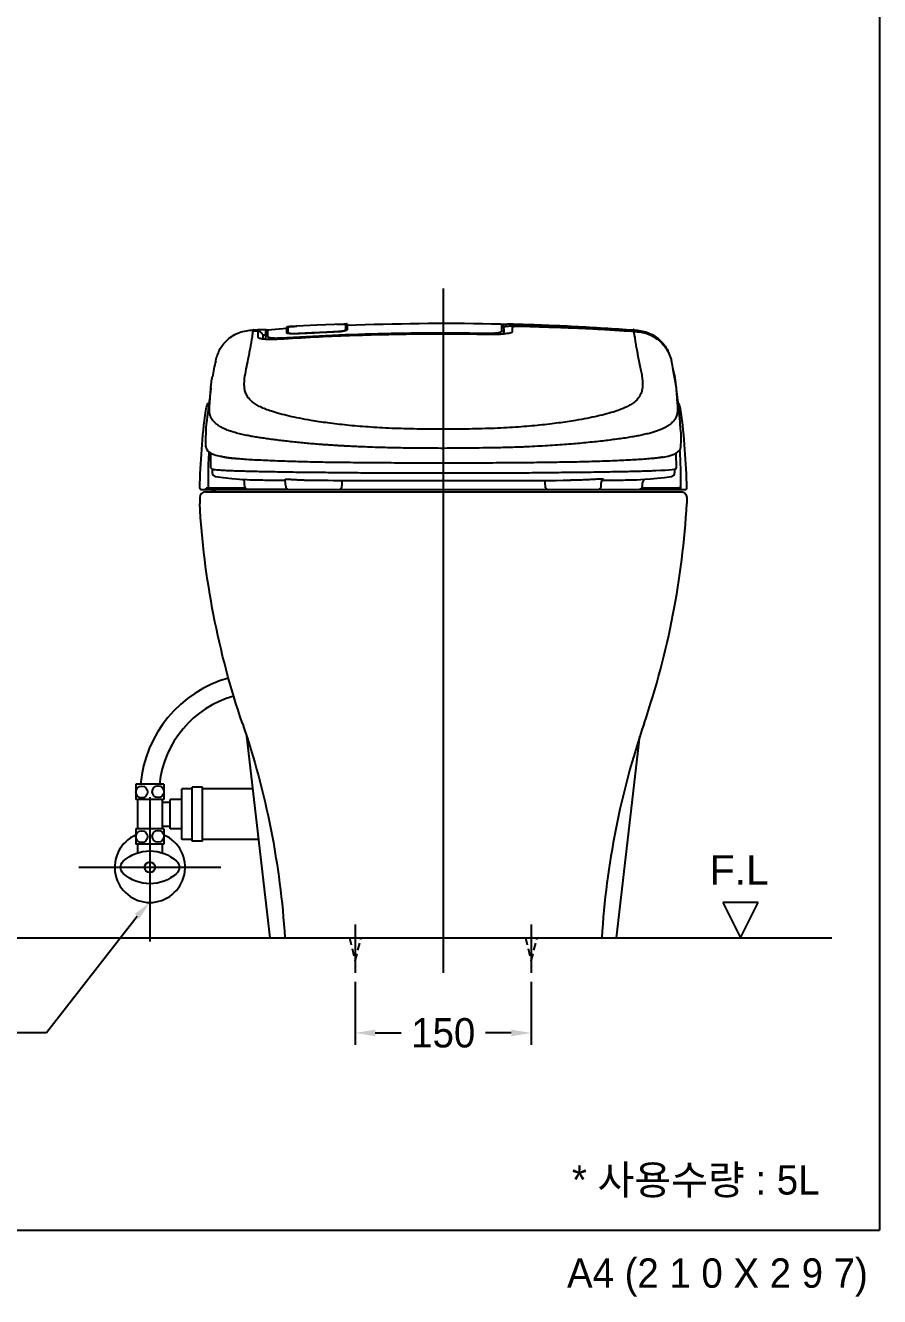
# Model space of a CAD drawing. Header units: millimetres. Extents: x 0 to 1800, y -67 to 2530.
# Drawn here: x 1073 to 1800, y -57 to 1027 of the extents above; entities that cross this region are included whole.
import ezdxf
from ezdxf.enums import TextEntityAlignment as Align
from ezdxf.lldxf.tags import DXFTag

# ---------------------------------------------------------------- set-up
doc = ezdxf.new("R2010")
doc.units = ezdxf.units.MM
doc.linetypes.add('DASHED2', pattern=[9.525, 6.35, -3.175])
for name, color, linetype in [('TEXT', 7, 'Continuous'), ('내부선 및 부속', 4, 'Continuous'), ('도각라인', 255, 'Continuous'), ('외형선', 3, 'Continuous'), ('점선', 6, 'DASHED2'), ('중심선', 1, 'DASHED'), ('치수선', 7, 'Continuous')]:
    doc.layers.add(name, color=color, linetype=linetype)
doc.styles.add('____', font='')
doc.styles.add('타이틀', font='H2GTRM.TTF', dxfattribs={"height": 25})
doc.styles.get('____').set_extended_font_data('굴림')
tags = doc.linetypes.add('DASHDOT', pattern=[70, 31, -13, 13, -13]).pattern_tags.tags
tags[10:11] = [DXFTag(74, 4), DXFTag(75, 0), DXFTag(340, '0'), DXFTag(46, 0.0), DXFTag(50, 0.0), DXFTag(44, 0.0), DXFTag(45, 0.0)]
tags[8:9] = [DXFTag(74, 4), DXFTag(75, 0), DXFTag(340, '0'), DXFTag(46, 0.0), DXFTag(50, 0.0), DXFTag(44, 0.0), DXFTag(45, 0.0)]
tags[6:7] = [DXFTag(74, 4), DXFTag(75, 0), DXFTag(340, '0'), DXFTag(46, 0.0), DXFTag(50, 0.0), DXFTag(44, 0.0), DXFTag(45, 0.0)]
tags[4:5] = [DXFTag(74, 4), DXFTag(75, 0), DXFTag(340, '0'), DXFTag(46, 0.0), DXFTag(50, 0.0), DXFTag(44, 0.0), DXFTag(45, 0.0)]
tags = doc.linetypes.add('DASHED', pattern=[25.72, 12.86, -12.86]).pattern_tags.tags
tags[6:7] = [DXFTag(74, 4), DXFTag(75, 0), DXFTag(340, '0'), DXFTag(46, 0.0), DXFTag(50, 0.0), DXFTag(44, 0.0), DXFTag(45, 0.0)]
tags[4:5] = [DXFTag(74, 4), DXFTag(75, 0), DXFTag(340, '0'), DXFTag(46, 0.0), DXFTag(50, 0.0), DXFTag(44, 0.0), DXFTag(45, 0.0)]
doc.dimstyles.new('MSADIM', dxfattribs={"dimtxt": 33, "dimasz": 17, "dimexe": 10, "dimexo": 7.5, "dimgap": 10, "dimtad": 0, "dimtih": 1, "dimtoh": 1, "dimdec": 0, "dimzin": 1, "dimdsep": 46, "dimtxsty": '____', "dimcen": 11.25, "dimadec": 0, "dimazin": 0, "dimtfac": 1, "dimtdec": 0, "dimtix": 1, "dimtmove": 0, "dimatfit": 3, "dimfxl": 0, "dimtolj": 1, "dimtzin": 1, "dimarcsym": 0})

# ---------------------------------------------------------------- blocks, each defined once
blk = doc.blocks.new('*D10')
at = {"layer": '치수선', "color": 0, "linetype": 'Continuous', "lineweight": -2}
for p, q in [((1353.7, 211.8), (1353.7, 158.1)), ((1503.7, 211.8), (1503.7, 158.1)), ((1370.7, 168.1), (1392.8, 168.1)), ((1486.7, 168.1), (1464.7, 168.1))]:
    blk.add_line(p, q, dxfattribs=at)
at = {"layer": '치수선', "color": 0, "linetype": 'Continuous'}
for points in [[(1370.7, 170.9), (1370.7, 165.3), (1353.7, 168.1)], [(1486.7, 170.9), (1486.7, 165.3), (1503.7, 168.1)]]:
    blk.add_solid(points, dxfattribs=at)
at = {"layer": '치수선', "color": 0, "linetype": 'Continuous', "insert": (1428.7, 168.1), "char_height": 25, "attachment_point": 5, "style": '____'}
blk.add_mtext('\\A1;150', dxfattribs=at)

msp = doc.modelspace()

# ---------------------------------------------------------------- linework, layer by layer
at = {"layer": '내부선 및 부속', "linetype": 'Continuous'}
for p, q in [((1298, 770), (1296.7, 769.8)), ((1345.5, 772.1), (1344.2, 772.2)), ((1277.1, 762.6), (1275.1, 762.7)), ((1480.6, 764.4), (1480.6, 764)), ((1629.6, 703.7), (1629.6, 703.7)), ((1629.6, 703.7), (1629.6, 703.7)), ((1629.6, 703.7), (1629.6, 703.7)), ((1226.5, 667.7), (1226.3, 677.4)), ((1231.9, 648.6), (1231.9, 645.5)), ((1268.6, 639.5), (1268.6, 639.4)), ((1269.5, 639.4), (1269.6, 639.5)), ((1294.1, 639.2), (1294.1, 640.1)), ((1294.5, 634), (1294.1, 639.2)), ((1625.9, 645.5), (1625.9, 648.6)), ((1222.2, 631.3), (1635.2, 631.3)), ((1226.6, 632.3), (1226.6, 632.3)), ((1228.6, 632.5), (1260.1, 632.5)), ((1259.1, 638), (1259.1, 637.2)), ((1259.1, 637.2), (1259.1, 635.5)), ((1259.1, 635.5), (1259.2, 634.5)), ((1342.4, 634.1), (1342.5, 635)), ((1342.5, 635.9), (1342.5, 639)), ((1342.5, 635), (1342.5, 636.1)), ((1515.2, 639), (1515.2, 635.9)), ((1515.2, 636.1), (1515.4, 634.7)), ((1515.4, 634.7), (1515.4, 634.1)), ((1563.2, 635.9), (1563.2, 637)), ((1563.2, 634.9), (1563.2, 636.1)), ((1597.7, 632.5), (1629.1, 632.5)), ((1598.5, 634.5), (1598.6, 635.5)), ((1598.6, 635.5), (1598.6, 637.2)), ((1631.1, 632.3), (1631.2, 632.3)), ((1166.7, 380), (1166.7, 367)), ((1190.7, 380), (1166.7, 380)), ((1190.7, 380), (1190.7, 367)), ((1206, 333), (1206, 376)), ((1214.7, 376), (1206, 376)), ((1214.7, 331.5), (1214.7, 377.5)), ((1223.5, 377.5), (1214.7, 377.5)), ((1223.5, 331.5), (1223.5, 377.5)), ((1266.5, 376), (1223.5, 376)), ((1190.7, 367), (1166.7, 367)), ((1189.2, 367), (1168.2, 367)), ((1168.2, 367), (1168.2, 342)), ((1189.2, 367), (1189.2, 342)), ((1189.2, 364.8), (1196, 364.8)), ((1196, 342), (1196, 367)), ((1206, 367), (1196, 367)), ((1196, 344.3), (1196, 364.8)), ((1196, 344.3), (1196, 364.8)), ((1166.7, 342), (1166.7, 329)), ((1190.7, 342), (1166.7, 342)), ((1189.2, 344.3), (1196, 344.3)), ((1190.7, 342), (1190.7, 329)), ((1206, 342), (1196, 342)), ((1190.7, 329), (1166.7, 329)), ((1168.2, 329), (1168.2, 321.6)), ((1189.2, 329), (1189.2, 321.6)), ((1214.7, 333), (1206, 333)), ((1223.5, 331.5), (1214.7, 331.5)), ((1271.5, 333), (1223.5, 333))]:
    msp.add_line(p, q, dxfattribs=at)
at = {"layer": '내부선 및 부속', "linetype": 'Continuous', "flags": 128}
for points in [[(1344.1, 772.2), (1321, 771.2), (1298.1, 770)], [(1275.1, 759.7), (1275.1, 762.6), (1275, 763), (1274.9, 763.3), (1274.8, 763.6), (1274.6, 763.9), (1274.3, 764.2), (1274, 764.4), (1273.8, 764.5), (1273.8, 764.5), (1273.7, 764.5), (1273.7, 764.5), (1273.7, 764.6), (1273.6, 764.6), (1273.6, 764.6), (1273.6, 764.7), (1273.5, 764.7), (1273, 765.2), (1272.5, 765.7), (1272.1, 766), (1271.5, 766.1), (1270.4, 766.1)], [(1275.1, 762.7), (1275.1, 762.7), (1275.1, 762.7), (1275.1, 762.7), (1275.1, 762.7)], [(1295.3, 768.3), (1279.1, 767.1), (1279.1, 767.1)], [(1631.4, 678.9), (1631.2, 680.8), (1631, 683.3), (1630.8, 684.6), (1630.7, 686), (1630.6, 687.4), (1630.5, 688.8), (1630.2, 691.6), (1629.9, 694.6), (1629.7, 697.6), (1629.4, 700.7), (1629.1, 703.8), (1628.7, 707), (1628.4, 710.3), (1627.8, 714.8), (1627.1, 719.3), (1626.4, 723.8), (1625.6, 728.4), (1624.7, 733), (1624.2, 735.2)], [(1230.7, 717.9), (1230.6, 717.1), (1230.4, 714.8), (1230.1, 712.5), (1229.8, 710.1), (1229.5, 707.6), (1229.3, 706.3), (1229.2, 704.9), (1229, 703.6), (1228.8, 702.2), (1228.4, 699.3), (1228, 696.3), (1227.6, 693.3), (1227.2, 690.1), (1226.8, 686.9), (1226.4, 683.9)], [(1606.8, 657.7), (1610.9, 658.1), (1616, 658.9), (1620.3, 659.7), (1623, 660.5), (1625.4, 661.3), (1627.3, 662.2), (1628.7, 663.2), (1629.7, 664.1), (1630.3, 665), (1630.8, 665.9), (1630.9, 666.4), (1631.1, 667), (1631.2, 667.7), (1631.4, 673.3)], [(1226.5, 668), (1226.5, 667.7), (1226.8, 666.5), (1227.1, 665.4), (1228.1, 664), (1229.7, 662.7), (1231.9, 661.5), (1234.9, 660.4), (1238.6, 659.5), (1243.3, 658.6), (1248.1, 657.9), (1251.4, 657.6)], [(1230.4, 662.3), (1230.4, 661.5), (1230.4, 650)], [(1627.4, 650), (1627.3, 661.5), (1627.3, 662.2)], [(1609.9, 647.4), (1614.1, 647.6), (1617.9, 647.8), (1621, 648.1), (1623.7, 648.3), (1625.6, 648.6), (1626.7, 648.9), (1627.1, 649.2), (1627.2, 649.5), (1627.3, 649.6), (1627.3, 649.7), (1627.3, 649.8), (1627.4, 650), (1627.4, 650.3)], [(1234.6, 642.3), (1241.2, 641.5), (1248.5, 640.7), (1255.2, 640.1), (1261.3, 639.7), (1263.9, 639.6), (1266, 639.5), (1268.3, 639.5), (1269.7, 639.4), (1270.8, 639.4), (1272.1, 639.4), (1273.5, 639.4), (1275, 639.4), (1276.7, 639.3), (1278.4, 639.3), (1280.1, 639.3), (1282, 639.3), (1283.7, 639.3), (1285.3, 639.3), (1286.9, 639.2), (1288.9, 639.2), (1291.2, 639.2), (1293.8, 639.2), (1294.1, 639.2)], [(1563.7, 639.2), (1564.2, 639.2), (1567, 639.2), (1569.7, 639.2), (1572.6, 639.3), (1575.3, 639.3), (1577.8, 639.3), (1580.1, 639.3), (1582.1, 639.3), (1584.1, 639.4), (1585.8, 639.4), (1588.1, 639.4), (1591.1, 639.5), (1593.5, 639.6), (1596.7, 639.7), (1600.6, 640), (1605.4, 640.3), (1610.9, 640.8), (1617.2, 641.5), (1623.2, 642.4)], [(1320.3, 639.1), (1325.4, 639.1), (1330.5, 639.1), (1335.2, 639), (1338.1, 639), (1340.6, 639), (1343, 639), (1345.6, 639), (1349.1, 639), (1353.3, 639), (1358.4, 639), (1363.7, 639), (1369.9, 639), (1377, 639), (1385.3, 638.9), (1391.3, 638.9), (1397.9, 638.9), (1405, 638.9), (1412.5, 638.9), (1420.5, 638.9), (1428.9, 638.9)], [(1428.9, 638.9), (1437.7, 638.9), (1445.9, 638.9), (1453.5, 638.9), (1460.3, 638.9), (1466.5, 638.9), (1473.3, 638.9), (1479.1, 638.9), (1483.9, 639), (1487.8, 639), (1490.9, 639), (1493.3, 639), (1495.3, 639), (1497.5, 639), (1500, 639), (1502.7, 639), (1505.6, 639), (1508.7, 639), (1513.7, 639), (1519.2, 639), (1524.9, 639), (1531, 639.1), (1536.7, 639.1), (1537.7, 639.1)], [(1515.4, 634.1), (1515.4, 633.6), (1515.5, 633.4), (1515.5, 633.2), (1515.6, 633.1), (1515.6, 633), (1515.7, 632.8), (1515.8, 632.5), (1516.3, 632), (1517.1, 631.5), (1517.3, 631.5), (1517.5, 631.4), (1517.7, 631.3), (1517.8, 631.3), (1517.8, 631.3), (1517.9, 631.3), (1517.9, 631.2), (1518, 631.2), (1518.1, 631.2), (1518.1, 631.2)], [(1630.2, 631.3), (1629.9, 631.3), (1629.6, 631.3), (1629.3, 631.3), (1629.1, 631.3)]]:
    msp.add_lwpolyline(points, dxfattribs=at)
for points in [[(1226.3, 698.3, -0.074536), (1228, 704.4)], [(1221.2, 632.3, -0.026862), (1226.3, 698.3)], [(1235.2, 631.3, -0.236068), (1231.2, 629.3)], [(1156, 304.1, -0.44), (1156, 314.4)], [(1156, 314.4, -0.388889), (1201.5, 314.4)], [(1201.5, 314.4, -0.44), (1201.5, 304.1)], [(1201.5, 304.1, -0.388889), (1156, 304.1)]]:
    msp.add_lwpolyline(points, format="xyb", dxfattribs=at)
at = {"layer": '내부선 및 부속', "linetype": 'Continuous'}
for centre, radius in [((1171.8, 373.4), 5), ((1185.7, 373.7), 5), ((1171.8, 335.4), 5), ((1185.7, 335.7), 5), ((1178.7, 309.3), 4.5)]:
    msp.add_circle(centre, radius, dxfattribs=at)
for centre, radius, start, end in [((1295.3, 769.4), 0.5, 0.0019, 93.3766), ((1296.5, 769.4), 0.5, 93.343, 179.9984), ((1431.1, -1321.5), 2094.1, 85.5697, 92.3103), ((1270.2, 723.4), 42.7, 89.831, 94.7623), ((1279.1, 730), 45.8, 153.4823, 166.1448), ((1413.8, 696.8), 184.4, 166.1448, 170.4665), ((1360.3, 678.9), 270, 10.9482, 12.9646), ((1609.9, 695.5), 21.5, 7.4228, 24.4737), ((1656.4, 700.9), 26.9, 174.0355, 183.5632), ((1629.6, 703.5), 0.203, 5.1069, 93.3682), ((1680.8, 699.8), 51.1, 175.8352, 183.8468), ((1019.6, 618.6), 616.8, 1.2678, 7.4228), ((1235, 645.5), 3.14, 179.7126, 262.5597), ((1568.2, 636.9), 4.98, 148.0989, 179.7031), ((1602.3, 636.9), 3.67, 127.9813, 176.2269), ((1622.7, 645.5), 3.14, 277.4403, 0.2874), ((1222.2, 632.3), 1, 178.7322, 270), ((1228.2, 625.8), 6.64, 87.0263, 104.4673), ((1262, 634.5), 2.77, 180.3869, 239.7401), ((1262.3, 634.5), 2.94, 234.0948, 258.2174), ((1262.1, 632.8), 1.3, 250.4689, 275.7995), ((1297.2, 634), 2.74, 178.4963, 261.5091), ((1339.5, 634.1), 2.85, 277.5442, 0.7726), ((1560.3, 634.2), 3.01, 286.1951, 14.6579), ((1594.9, 634.9), 3.65, 265.243, 353.9406), ((1629.8, 628.8), 3.76, 68.7245, 99.7836), ((1630.2, 632.3), 1, 270.8616, 307.706), ((1630.2, 632.3), 0.994, 307.7489, 359.6721), ((1635.2, 632.3), 1, 270, 1.2678), ((1273.7, 371.1), 103.3, 105.7157, 175.0606), ((1273.7, 371.1), 87.3, 105.6326, 174.1526), ((1178.7, 309.3), 30, 113.5781, 66.4217)]:
    msp.add_arc(centre, radius, start, end, dxfattribs=at)
for points, knots in [([(1295.3, 769.9), (1295.3, 769.9), (1295.4, 769.9), (1296.8, 770), (1297.9, 770), (1300.6, 770.2), (1302.9, 770.3), (1304, 770.4)], [0, 0, 0, 0, 0.250117, 0.330849, 0.50016, 0.750114, 1, 1, 1, 1]), ([(1295.3, 764.7), (1295.3, 765.5), (1295.3, 766.9), (1295.3, 768.5), (1295.3, 769.5), (1295.3, 769.7), (1295.3, 769.9)], [0, 0, 0, 0, 0.250308, 0.500601, 0.750763, 1, 1, 1, 1]), ([(1295.8, 765.1), (1295.8, 765.3), (1295.8, 765.8), (1295.8, 766.8), (1295.8, 768), (1295.8, 769), (1295.8, 769.2), (1295.8, 769.4)], [0, 0, 0, 0, 0.064197, 0.200933, 0.445095, 0.722549, 1, 1, 1, 1]), ([(1296, 764.8), (1296, 765.5), (1296, 767.2), (1296, 768.9), (1296, 769.2), (1296, 769.4)], [0, 0, 0, 0, 0.29112, 0.645562, 1, 1, 1, 1]), ([(1296.5, 769.9), (1296.5, 769.9), (1296.6, 769.9), (1297.6, 770), (1297.9, 770), (1298.1, 770)], [0, 0, 0, 0, 0.604424, 0.796154, 1, 1, 1, 1]), ([(1296.5, 764.8), (1296.5, 765.7), (1296.5, 767.6), (1296.5, 769.4), (1296.5, 769.7), (1296.5, 769.9)], [0, 0, 0, 0, 0.333725, 0.667471, 1, 1, 1, 1]), ([(1338, 772), (1339.1, 772), (1341.4, 772.1), (1344.2, 772.2), (1345.2, 772.3), (1346.6, 772.3), (1346.6, 772.3), (1346.7, 772.3)], [0, 0, 0, 0, 0.249889, 0.499837, 0.699132, 0.749885, 1, 1, 1, 1]), ([(1344.1, 772.2), (1344.4, 772.2), (1345.3, 772.2), (1345.4, 772.2), (1345.5, 772.2)], [0, 0, 0, 0, 0.34566, 1, 1, 1, 1]), ([(1345.5, 772.2), (1345.5, 772.1), (1345.5, 771.7), (1345.5, 769.9), (1345.5, 768.1), (1345.5, 767.1)], [0, 0, 0, 0, 0.333357, 0.666691, 1, 1, 1, 1]), ([(1345.5, 772.2), (1345.6, 772.2), (1345.7, 772.2), (1345.9, 772.1), (1346, 771.9), (1346, 771.8), (1346, 771.7)], [0, 0, 0, 0, 0.27999, 0.558135, 0.780009, 1, 1, 1, 1]), ([(1346, 771.7), (1346, 771.6), (1346, 771.2), (1346, 769.4), (1346, 767.6), (1346, 766.6)], [0, 0, 0, 0, 0.333329, 0.666661, 1, 1, 1, 1]), ([(1346.7, 772.3), (1346.6, 772.3), (1346.5, 772.3), (1346.3, 772.1), (1346.2, 772), (1346.2, 771.9), (1346.2, 771.8)], [0, 0, 0, 0, 0.28, 0.558296, 0.779999, 1, 1, 1, 1]), ([(1346.2, 771.8), (1346.2, 771.6), (1346.2, 771.3), (1346.2, 769.5), (1346.2, 767.6), (1346.2, 766.7)], [0, 0, 0, 0, 0.327028, 0.66351, 1, 1, 1, 1]), ([(1346.7, 772.3), (1346.7, 772.2), (1346.7, 772), (1346.7, 770.9), (1346.7, 769.4), (1346.7, 767.9), (1346.7, 767.2)], [0, 0, 0, 0, 0.249428, 0.499591, 0.749787, 1, 1, 1, 1]), ([(1478.5, 771.6), (1478.5, 771.6), (1478.6, 771.8), (1479.3, 771.9), (1480.3, 772.1), (1481.8, 772.2), (1483.6, 772.3), (1485.7, 772.3), (1488, 772.3), (1489.6, 772.2), (1490.4, 772.2)], [0, 0, 0, 0, 0.12524, 0.250439, 0.375586, 0.500642, 0.625602, 0.750462, 0.875248, 1, 1, 1, 1]), ([(1478.6, 766.3), (1478.6, 767.4), (1478.5, 769.5), (1478.5, 770.9), (1478.5, 771.6)], [0, 0, 0, 0, 0.499878, 1, 1, 1, 1]), ([(1478.5, 771.6), (1478.7, 771.5), (1479.2, 771.5), (1479.9, 771), (1480.3, 770.5), (1480.3, 770.1), (1480.3, 770)], [0, 0, 0, 0, 0.285942, 0.568332, 0.85072, 1, 1, 1, 1]), ([(1480.6, 764.4), (1480.5, 764.6), (1480.5, 765.2), (1480.5, 765.9), (1480.5, 766.5), (1480.5, 767.1), (1480.5, 767.6), (1480.5, 768), (1480.4, 768.7), (1480.4, 769.2), (1480.4, 769.6)], [0, 0, 0, 0, 0.116248, 0.23082, 0.343726, 0.438592, 0.530234, 0.62105, 0.686542, 1, 1, 1, 1]), ([(1480.6, 769.9), (1480.7, 770), (1481.1, 770.1), (1482, 770.3), (1483.2, 770.5), (1484.7, 770.6), (1486.5, 770.6), (1488.4, 770.6), (1489.7, 770.6), (1490.3, 770.6)], [0, 0, 0, 0, 0.143984, 0.287533, 0.430608, 0.573272, 0.715618, 0.857803, 1, 1, 1, 1]), ([(1487.7, 769.8), (1487.7, 769.8), (1487.7, 769.8), (1487.7, 769.8), (1487.7, 769.8), (1487.7, 769.8), (1487.7, 769.8), (1487.8, 769.9), (1487.9, 770), (1488, 770), (1488, 770), (1488, 770), (1488, 770), (1488, 770), (1488, 770), (1488, 770), (1488, 770), (1488, 770), (1488, 770), (1488, 770), (1488, 770), (1488, 770), (1488, 770), (1488.1, 770.1), (1488.5, 770.2), (1489.1, 770.2), (1489.7, 770.3), (1489.8, 770.3), (1490, 770.3), (1490.3, 770.3), (1490.6, 770.4), (1491.1, 770.4), (1491.6, 770.4), (1492, 770.4), (1492.1, 770.4), (1492.1, 770.4), (1492.1, 770.4), (1492.1, 770.4), (1492.1, 770.4), (1492.1, 770.4), (1492.1, 770.4), (1492.1, 770.4), (1492.1, 770.4), (1492.1, 770.4), (1492.1, 770.4), (1492.1, 770.4), (1492.1, 770.4), (1492.1, 770.4), (1492.2, 770.4), (1492.3, 770.4), (1492.5, 770.4), (1492.9, 770.4), (1493.5, 770.4), (1494.1, 770.4), (1494.5, 770.4), (1494.7, 770.4), (1494.9, 770.4)], [0, 0, 0, 0, 0.000346, 0.000922, 0.002768, 0.009234, 0.033292, 0.125651, 0.188025, 0.188026, 0.188028, 0.188032, 0.188039, 0.188055, 0.188085, 0.188146, 0.188267, 0.18851, 0.188996, 0.189969, 0.191913, 0.195804, 0.203587, 0.219171, 0.250287, 0.491313, 0.499351, 0.505167, 0.5192, 0.569262, 0.60306, 0.625134, 0.741883, 0.748841, 0.749678, 0.749679, 0.74968, 0.749682, 0.749686, 0.749694, 0.74971, 0.749742, 0.749805, 0.749932, 0.750185, 0.750692, 0.751704, 0.75372, 0.75772, 0.765564, 0.780795, 0.811926, 0.874287, 0.947752, 0.968391, 1, 1, 1, 1]), ([(1487.7, 768.7), (1487.7, 768.9), (1487.7, 769.3), (1487.7, 769.6), (1487.7, 769.8)], [0, 0, 0, 0, 0.507762, 1, 1, 1, 1]), ([(1490.4, 772.2), (1490.4, 772.2), (1490.4, 772.1), (1490.4, 771.7), (1490.4, 771.2), (1490.4, 770.8), (1490.3, 770.6)], [0, 0, 0, 0, 0.242989, 0.499992, 0.757, 1, 1, 1, 1]), ([(1490.4, 772.2), (1507.2, 771.7), (1540.7, 770.5), (1574.2, 768.3), (1591, 767.2)], [0, 0, 0, 0, 0.500001, 1, 1, 1, 1]), ([(1494.9, 770.4), (1494.9, 770.4), (1495.1, 770.4), (1495.6, 770.4), (1497.3, 770.4), (1500.7, 770.3), (1507.2, 770.1), (1512.4, 769.9), (1516, 769.8), (1516, 769.8), (1516, 769.8), (1516, 769.8)], [0, 0, 0, 0, 0.007173, 0.021182, 0.069918, 0.249974, 0.499986, 0.991067, 0.997392, 0.999697, 1, 1, 1, 1]), ([(1516, 769.8), (1516.1, 769.8), (1516.2, 769.8), (1516.3, 769.8), (1516.3, 769.8)], [0, 0, 0, 0, 0.415351, 1, 1, 1, 1]), ([(1516.3, 769.8), (1516.3, 769.8), (1516.3, 770), (1516.3, 769.9), (1516.3, 769.8)], [0, 0, 0, 0, 0.00721, 1, 1, 1, 1]), ([(1524.6, 769.5), (1524.6, 769.6), (1524.6, 769.7), (1524.6, 769.5), (1524.6, 769.5)], [0, 0, 0, 0, 0.9564, 1, 1, 1, 1]), ([(1524.6, 769.5), (1530.2, 769.3), (1541.4, 768.9), (1558.1, 768.1), (1574.7, 767.1), (1585.6, 766.4), (1591.1, 766)], [0, 0, 0, 0, 0.253952, 0.506981, 0.753236, 1, 1, 1, 1]), ([(1238.1, 750.3), (1238.8, 751.8), (1241, 754.8), (1244.8, 759), (1249.6, 762.6), (1255, 765.2), (1260.9, 766.7), (1264.8, 767), (1266.7, 767.2)], [0, 0, 0, 0, 0.145267, 0.317205, 0.489104, 0.661453, 0.833284, 1, 1, 1, 1]), ([(1591.1, 766), (1591.2, 765.2), (1591.3, 763.6), (1592, 759.8), (1592.7, 755.2), (1593.6, 750.2), (1594.6, 744.9), (1595.7, 739.4), (1596.9, 734.1), (1597.9, 729.1), (1598.5, 724.4), (1598.7, 719.9), (1598.2, 715.7), (1596.8, 711.7), (1594.6, 708.4), (1591.7, 705.7), (1588.5, 703.5), (1584.8, 701.5), (1580.4, 699.6), (1574.9, 697.6), (1568.3, 695.7), (1560.2, 693.7), (1551.3, 691.8), (1542.6, 690.2), (1534.4, 688.9), (1527, 687.9), (1519.2, 686.9), (1510.9, 686), (1502, 685.2), (1492.7, 684.4), (1482.8, 683.8), (1472.5, 683.3), (1461.7, 683), (1450.8, 682.7), (1439.7, 682.6), (1428.6, 682.5), (1417.4, 682.6), (1406.4, 682.7), (1395.4, 683), (1384.7, 683.3), (1374.4, 683.8), (1364.6, 684.5), (1355.3, 685.2), (1346.5, 686), (1338.2, 687), (1330.4, 687.9), (1323, 689), (1314.8, 690.3), (1306.1, 691.9), (1297.3, 693.7), (1289.2, 695.7), (1282.6, 697.7), (1277.2, 699.6), (1272.8, 701.6), (1269, 703.6), (1265.9, 705.8), (1263.2, 708.4), (1261.2, 711.3), (1259.8, 714.7), (1259.2, 718.2), (1259.1, 721.9), (1259.5, 727.1), (1260.8, 733.9), (1262.4, 741.1), (1263.5, 747.2), (1264.4, 752), (1265.2, 756.5), (1265.9, 760.5), (1266.4, 763.8), (1266.6, 765.3), (1266.7, 766)], [0, 0, 0, 0, 0.020573, 0.041144, 0.061726, 0.082333, 0.102932, 0.123483, 0.14409, 0.16293, 0.181822, 0.200632, 0.219499, 0.238359, 0.257231, 0.270111, 0.282968, 0.295029, 0.307126, 0.319182, 0.334281, 0.349361, 0.364436, 0.379548, 0.389602, 0.399679, 0.409739, 0.419783, 0.429846, 0.439909, 0.449963, 0.460031, 0.470072, 0.480151, 0.490207, 0.500268, 0.510333, 0.520375, 0.530448, 0.540501, 0.55052, 0.560577, 0.570624, 0.580707, 0.590759, 0.600798, 0.610857, 0.620952, 0.636002, 0.6511, 0.666166, 0.681252, 0.693319, 0.705371, 0.717935, 0.730799, 0.743578, 0.75967, 0.775752, 0.791866, 0.807891, 0.824014, 0.855552, 0.887151, 0.905953, 0.924761, 0.943569, 0.962337, 0.981156, 1, 1, 1, 1]), ([(1266.7, 766), (1266.7, 766), (1266.7, 766.1), (1266.7, 766), (1266.7, 766)], [0, 0, 0, 0, 0.88662, 1, 1, 1, 1]), ([(1267.1, 767.2), (1267.9, 767.2), (1269.5, 767.4), (1271.8, 767.5), (1273.9, 767.5), (1275.7, 767.6), (1277.2, 767.5), (1278.3, 767.4), (1278.9, 767.3), (1279, 767.1), (1279.1, 767.1)], [0, 0, 0, 0, 0.124763, 0.249543, 0.374407, 0.49936, 0.624409, 0.749557, 0.874754, 1, 1, 1, 1]), ([(1270.8, 766.1), (1270.8, 765.3), (1270.8, 764.1), (1270.7, 762.3), (1270.7, 761.4)], [0, 0, 0, 0, 0.485787, 1, 1, 1, 1]), ([(1270.7, 761.4), (1270.7, 761.3), (1270.7, 761.1), (1270.9, 760.8), (1271.2, 760.6), (1271.6, 760.4), (1272.1, 760.2), (1272.6, 760.1), (1273.2, 760), (1273.8, 759.8), (1274.4, 759.7), (1275.2, 759.6), (1275.9, 759.6), (1276.6, 759.5), (1277.3, 759.4), (1278.1, 759.4), (1278.9, 759.3), (1279.9, 759.3), (1281, 759.3), (1282.5, 759.3), (1284.4, 759.3), (1286.8, 759.4), (1288.3, 759.5), (1289, 759.5)], [0, 0, 0, 0, 0.074799, 0.136645, 0.185654, 0.237466, 0.271308, 0.303902, 0.348845, 0.387832, 0.419711, 0.455483, 0.498735, 0.524578, 0.560728, 0.592049, 0.621432, 0.665423, 0.715036, 0.752591, 0.834387, 0.928336, 1, 1, 1, 1]), ([(1277.2, 765.1), (1277.2, 764.7), (1277.2, 763.8), (1277.1, 762.1), (1277.1, 760.7), (1277.1, 759.5)], [0, 0, 0, 0, 0.339721, 0.679398, 1, 1, 1, 1]), ([(1279.1, 767.1), (1278.8, 767), (1278.3, 766.9), (1277.7, 766.5), (1277.3, 765.8), (1277.2, 765.4), (1277.2, 765.1)], [0, 0, 0, 0, 0.241268, 0.500008, 0.758744, 1, 1, 1, 1]), ([(1279.1, 767.1), (1279, 766.4), (1279, 765), (1278.9, 762.9), (1278.9, 761.8)], [0, 0, 0, 0, 0.500115, 1, 1, 1, 1]), ([(1278.9, 761.8), (1279, 761.6), (1279, 761.4), (1279.6, 761.1), (1280.6, 760.8), (1282, 760.5), (1283.6, 760.4), (1285.6, 760.3), (1287.7, 760.3), (1289.1, 760.4), (1289.9, 760.4)], [0, 0, 0, 0, 0.125034, 0.250034, 0.374991, 0.500012, 0.624992, 0.749985, 0.875113, 1, 1, 1, 1]), ([(1289, 759.5), (1299, 760.1), (1318.9, 761.3), (1348.7, 762.6), (1378.5, 763.4), (1408.4, 763.9), (1438.5, 764), (1458.6, 763.7), (1468.6, 763.6)], [0, 0, 0, 0, 0.167193, 0.33283, 0.498431, 0.664153, 0.83213, 1, 1, 1, 1]), ([(1289.9, 760.4), (1304.7, 761.2), (1334.3, 762.9), (1378.7, 764.3), (1423.2, 765), (1452.8, 764.6), (1467.7, 764.4)], [0, 0, 0, 0, 0.250072, 0.500092, 0.750066, 1, 1, 1, 1]), ([(1304, 763.8), (1303.4, 763.8), (1302.3, 763.8), (1300.1, 763.8), (1297.7, 763.9), (1295.7, 764.2), (1295.4, 764.6), (1295.3, 764.7)], [0, 0, 0, 0, 0.125396, 0.250806, 0.500429, 0.75017, 1, 1, 1, 1]), ([(1295.8, 764.7), (1295.8, 764.8), (1295.8, 764.9), (1295.8, 765.1), (1295.8, 765.1)], [0, 0, 0, 0, 0.579679, 1, 1, 1, 1]), ([(1296.5, 764.8), (1296.4, 764.8), (1296.3, 764.7), (1296.1, 764.6), (1296, 764.5), (1296, 764.3), (1296, 764.3)], [0, 0, 0, 0, 0.281183, 0.557846, 0.778804, 1, 1, 1, 1]), ([(1304, 764), (1303.5, 764), (1302.5, 763.9), (1300.6, 763.9), (1298.5, 764), (1296.8, 764.4), (1296.6, 764.6), (1296.5, 764.8)], [0, 0, 0, 0, 0.125397, 0.250811, 0.500433, 0.750165, 1, 1, 1, 1]), ([(1338, 765.5), (1332.3, 765.2), (1321, 764.7), (1309.7, 764.1), (1304, 763.8)], [0, 0, 0, 0, 0.5, 1, 1, 1, 1]), ([(1346.7, 767.2), (1346.6, 767), (1346.3, 766.7), (1344.3, 766.1), (1341.4, 765.7), (1339.1, 765.5), (1338, 765.5)], [0, 0, 0, 0, 0.250123, 0.50019, 0.750146, 1, 1, 1, 1]), ([(1345.5, 767.1), (1345.4, 767), (1345.2, 766.7), (1343.4, 766.2), (1341, 765.8), (1339, 765.7), (1338, 765.6)], [0, 0, 0, 0, 0.250129, 0.500192, 0.750146, 1, 1, 1, 1]), ([(1345.5, 767.1), (1345.5, 767.1), (1345.6, 767.1), (1345.7, 767.1), (1345.8, 767), (1345.9, 767), (1345.9, 766.9), (1346, 766.8), (1346, 766.7), (1346, 766.7), (1346, 766.6)], [0, 0, 0, 0, 0.12373, 0.25, 0.37627, 0.5, 0.62373, 0.75, 0.87627, 1, 1, 1, 1]), ([(1467.7, 764.4), (1468.4, 764.4), (1469.9, 764.4), (1472, 764.5), (1473.9, 764.7), (1475.6, 764.9), (1476.9, 765.2), (1477.9, 765.6), (1478.5, 765.9), (1478.6, 766.2), (1478.6, 766.3)], [0, 0, 0, 0, 0.124932, 0.250013, 0.374944, 0.499919, 0.624892, 0.749984, 0.87506, 1, 1, 1, 1]), ([(1468.6, 763.6), (1469.8, 763.6), (1472.2, 763.5), (1475.6, 763.6), (1478.9, 763.8), (1482, 764.1), (1484.6, 764.5), (1486.6, 765.1), (1487.8, 765.7), (1487.8, 766.1), (1487.8, 766.3)], [0, 0, 0, 0, 0.121373, 0.242599, 0.363527, 0.489127, 0.616916, 0.744669, 0.872215, 1, 1, 1, 1]), ([(1478.6, 766.3), (1478.8, 766.3), (1479.3, 766.2), (1480, 765.8), (1480.5, 765.1), (1480.5, 764.6), (1480.6, 764.4)], [0, 0, 0, 0, 0.240709, 0.499994, 0.759283, 1, 1, 1, 1]), ([(1487.8, 767.2), (1487.7, 767.4), (1487.7, 768), (1487.7, 768.5), (1487.7, 768.7)], [0, 0, 0, 0, 0.499957, 1, 1, 1, 1]), ([(1487.8, 766.3), (1487.8, 766.4), (1487.8, 766.7), (1487.8, 767), (1487.8, 767.2)], [0, 0, 0, 0, 0.499715, 1, 1, 1, 1]), ([(1591, 767.2), (1591, 767.5), (1591, 768), (1591.2, 767.9), (1591.2, 767.9)], [0, 0, 0, 0, 0.625775, 1, 1, 1, 1]), ([(1591, 767.2), (1592.9, 767), (1596.9, 766.7), (1602.7, 765.2), (1608.1, 762.6), (1613, 759), (1617, 754.6), (1619.5, 751), (1620.2, 748.8), (1620.4, 748.5)], [0, 0, 0, 0, 0.157829, 0.320526, 0.483826, 0.646752, 0.809713, 0.973073, 1, 1, 1, 1]), ([(1591.1, 766), (1593, 765.8), (1597, 765.5), (1602.8, 764), (1608.2, 761.5), (1613.1, 757.9), (1617.3, 753.6), (1620.5, 748.6), (1622.5, 743.7), (1623.1, 740.6), (1623.3, 739.4)], [0, 0, 0, 0, 0.13101, 0.261805, 0.392699, 0.523433, 0.655622, 0.787725, 0.919789, 1, 1, 1, 1]), ([(1230.7, 717.9), (1230.7, 718.2), (1230.8, 719.3), (1231, 721.3), (1231.3, 723.8), (1231.6, 725.8), (1231.8, 727), (1231.9, 727.3)], [0, 0, 0, 0, 0.088838, 0.343825, 0.615376, 0.88234, 1, 1, 1, 1]), ([(1626, 726.7), (1626, 726.5), (1626.1, 726), (1626.2, 725.3), (1626.3, 724.5), (1626.4, 723.9), (1626.5, 723.3), (1626.6, 722.7), (1626.6, 722), (1626.7, 721.2), (1626.8, 720.3), (1627, 719), (1627.1, 717.7), (1627.2, 716.4), (1627.3, 715.2), (1627.4, 713.9), (1627.5, 712.5), (1627.6, 711), (1627.7, 709.4), (1627.8, 707.9), (1627.9, 706.3), (1628.1, 704.5), (1628.3, 702.4), (1628.3, 700.4), (1628.3, 698.5), (1628.2, 696.7), (1627.8, 694.9), (1627.2, 693), (1626.1, 691), (1624.4, 688.9), (1622.3, 686.9), (1619.9, 685.2), (1617.4, 683.8), (1614.9, 682.6), (1612, 681.4), (1608.8, 680.3), (1605.1, 679.3), (1601, 678.3), (1596.5, 677.3), (1591.7, 676.4), (1586.5, 675.5), (1580.9, 674.7), (1575.1, 673.9), (1569, 673.1), (1562.7, 672.3), (1555.8, 671.6), (1548.7, 670.9), (1541.4, 670.2), (1534, 669.6), (1526, 669.1), (1517.8, 668.5), (1509, 668), (1500.8, 667.6), (1493.1, 667.3), (1486.4, 667.1), (1479.6, 666.9), (1472.5, 666.7), (1463.9, 666.6), (1453.4, 666.5), (1441.2, 666.4), (1433, 666.3), (1428.9, 666.3)], [0, 0, 0, 0, 0.006174, 0.015351, 0.020695, 0.026212, 0.031902, 0.037767, 0.043805, 0.049819, 0.059362, 0.070502, 0.083243, 0.094779, 0.10574, 0.115543, 0.128299, 0.143623, 0.157923, 0.170552, 0.183756, 0.203298, 0.223676, 0.24442, 0.263335, 0.283314, 0.302788, 0.322991, 0.350741, 0.37821, 0.405498, 0.432988, 0.453128, 0.47327, 0.493451, 0.513661, 0.533263, 0.554945, 0.574502, 0.594096, 0.61471, 0.63558, 0.655802, 0.675632, 0.695593, 0.7165, 0.737853, 0.757299, 0.777034, 0.796958, 0.817843, 0.83731, 0.858319, 0.8726, 0.886712, 0.900621, 0.914711, 0.929136, 0.95247, 0.976227, 1, 1, 1, 1]), ([(1625.4, 729.8), (1625.4, 729.7), (1625.5, 729.4), (1625.6, 728.8), (1625.8, 727.9), (1625.9, 727.2), (1626, 726.8), (1626, 726.7)], [0, 0, 0, 0, 0.049878, 0.347272, 0.618922, 0.904439, 1, 1, 1, 1]), ([(1428.9, 666.3), (1425.8, 666.3), (1419.7, 666.3), (1410.4, 666.4), (1401.3, 666.5), (1392.3, 666.6), (1383.5, 666.8), (1374.8, 667), (1366.3, 667.3), (1358.7, 667.6), (1352.2, 667.9), (1348, 668.1), (1345.3, 668.2), (1344, 668.3), (1342.6, 668.4), (1341.3, 668.4), (1339.9, 668.5), (1338.5, 668.6), (1336.6, 668.7), (1334.5, 668.9), (1332.3, 669), (1330.3, 669.2), (1328.3, 669.3), (1326.4, 669.4), (1323.2, 669.7), (1318.6, 670), (1313.1, 670.5), (1307.5, 671.1), (1301.7, 671.6), (1295.9, 672.3), (1290.3, 672.9), (1284.9, 673.6), (1279.7, 674.3), (1274.8, 675), (1270, 675.7), (1265.5, 676.5), (1260.8, 677.4), (1256, 678.4), (1251.3, 679.6), (1247.2, 680.9), (1243.7, 682.2), (1240.7, 683.6), (1237.7, 685.3), (1234.9, 687.3), (1232.5, 689.7), (1231.2, 691.8), (1230.5, 693.3), (1230.1, 694.3), (1229.9, 695.2), (1229.7, 696.2), (1229.5, 697.2), (1229.5, 698.2), (1229.4, 699.3), (1229.4, 700.5), (1229.5, 701.8), (1229.6, 703.2), (1229.7, 704.6), (1229.8, 705.9), (1229.9, 707), (1230, 707.9), (1230, 708.7), (1230.1, 709.6), (1230.2, 710.5), (1230.2, 711.4), (1230.3, 712.4), (1230.4, 713.9), (1230.5, 715.7), (1230.6, 717.2), (1230.7, 717.9)], [0, 0, 0, 0, 0.019475, 0.038554, 0.05819, 0.077118, 0.09668, 0.11567, 0.134776, 0.154171, 0.168498, 0.181952, 0.185333, 0.188655, 0.191917, 0.19542, 0.198973, 0.202414, 0.206879, 0.213568, 0.219458, 0.224898, 0.22989, 0.235321, 0.240875, 0.257226, 0.274021, 0.290334, 0.308503, 0.328509, 0.347121, 0.366448, 0.38576, 0.40507, 0.424397, 0.444471, 0.463018, 0.488047, 0.515314, 0.540199, 0.565856, 0.591434, 0.617001, 0.653149, 0.689211, 0.725319, 0.737798, 0.750224, 0.762273, 0.77405, 0.786104, 0.798295, 0.810518, 0.823492, 0.837981, 0.853185, 0.867425, 0.882183, 0.894426, 0.902549, 0.910131, 0.918446, 0.927355, 0.936595, 0.946713, 0.955887, 0.980978, 1, 1, 1, 1]), ([(1228.4, 704.2), (1228.4, 704.4), (1228.3, 704.8), (1228.2, 704.7), (1228.1, 704.5), (1228, 704.4)], [0, 0, 0, 0, 0.277613, 0.750094, 1, 1, 1, 1]), ([(1629.1, 704.2), (1629.1, 704.4), (1629.2, 704.8), (1629.3, 704.7), (1629.4, 704.5), (1629.5, 704.4)], [0, 0, 0, 0, 0.277613, 0.750094, 1, 1, 1, 1]), ([(1226.5, 683.9), (1226.4, 683.5), (1226.3, 681.2), (1226.3, 679), (1226.3, 677.4), (1226.3, 677.4)], [0, 0, 0, 0, 0.165368, 0.970548, 1, 1, 1, 1]), ([(1631.4, 673.3), (1631.4, 673.5), (1631.4, 674.7), (1631.5, 676.5), (1631.4, 678.4), (1631.4, 678.9)], [0, 0, 0, 0, 0.108716, 0.799208, 1, 1, 1, 1]), ([(1228.6, 632.5), (1228.6, 635.3), (1228.5, 639.9), (1228.6, 645.2), (1228.6, 648.1), (1228.7, 649.5), (1228.7, 650.2), (1228.7, 650.6), (1228.7, 650.8), (1228.7, 650.9), (1228.7, 650.9), (1228.7, 650.9), (1228.7, 650.9), (1228.7, 650.9), (1228.7, 651), (1228.7, 651), (1228.7, 651), (1228.7, 651), (1228.7, 651), (1228.7, 651), (1228.7, 651), (1228.7, 651), (1228.7, 652), (1228.8, 655.3), (1229, 659.3), (1229.2, 662.3), (1229.2, 663)], [0, 0, 0, 0, 0.282856, 0.443672, 0.524081, 0.564286, 0.584389, 0.59444, 0.599466, 0.601978, 0.603235, 0.603863, 0.604177, 0.604334, 0.604413, 0.604452, 0.604472, 0.604481, 0.604486, 0.604489, 0.60449, 0.604491, 0.604491, 0.711258, 0.924356, 1, 1, 1, 1]), ([(1631.2, 632.3), (1631.2, 638.3), (1631.2, 649.3), (1630.6, 660.2), (1630.4, 665.1)], [0, 0, 0, 0, 0.555719, 1, 1, 1, 1]), ([(1230.4, 650), (1231.6, 648.7), (1231.7, 648.7), (1231.9, 648.6), (1232.3, 648.5), (1233.5, 648.3), (1235.5, 648.1), (1239.1, 647.8), (1242.4, 647.6), (1244, 647.5)], [0, 0, 0, 0, 0.025906, 0.06856, 0.18362, 0.299696, 0.532758, 0.7658, 1, 1, 1, 1]), ([(1251.8, 657.5), (1250.3, 657.7), (1247.1, 658), (1243.2, 658.6), (1240.6, 659), (1239.4, 659.3), (1239.4, 659.3)], [0, 0, 0, 0, 0.290878, 0.629529, 0.969846, 1, 1, 1, 1]), ([(1606.5, 657.6), (1606.2, 657.6), (1604.2, 657.3), (1599.9, 657), (1593.5, 656.6), (1586.5, 656.2), (1578.9, 655.8), (1570.8, 655.5), (1562.2, 655.2), (1553.5, 654.9), (1545, 654.7), (1536.5, 654.5), (1527.7, 654.4), (1518.4, 654.2), (1508.6, 654.1), (1498.4, 654), (1487.7, 653.9), (1476.7, 653.8), (1467.7, 653.8), (1461, 653.8), (1456.7, 653.7), (1452.3, 653.7), (1448, 653.7), (1443.6, 653.7), (1439, 653.7), (1434, 653.7), (1427.9, 653.7), (1421.1, 653.7), (1413.7, 653.7), (1406.6, 653.7), (1399.7, 653.7), (1391.3, 653.8), (1381.4, 653.8), (1370.4, 653.9), (1359.7, 654), (1349.4, 654.1), (1339.6, 654.2), (1330.4, 654.3), (1321.5, 654.5), (1313.1, 654.7), (1304.5, 654.9), (1295.9, 655.2), (1287.2, 655.5), (1279.1, 655.8), (1271.5, 656.2), (1264.4, 656.5), (1258.1, 657), (1253.8, 657.3), (1252, 657.5), (1251.8, 657.5)], [0, 0, 0, 0, 0.00611, 0.034874, 0.064017, 0.092901, 0.122043, 0.151262, 0.180367, 0.208976, 0.233233, 0.257311, 0.281469, 0.305685, 0.329848, 0.353839, 0.377886, 0.402107, 0.426189, 0.435245, 0.444288, 0.453296, 0.462369, 0.471233, 0.480504, 0.490769, 0.501704, 0.517987, 0.532996, 0.547225, 0.561696, 0.57614, 0.600231, 0.624416, 0.648476, 0.672504, 0.696618, 0.720835, 0.744701, 0.769065, 0.793275, 0.821726, 0.850873, 0.880165, 0.909335, 0.938188, 0.967298, 0.99613, 1, 1, 1, 1]), ([(1615.7, 658.8), (1615.3, 658.7), (1613.8, 658.5), (1610.8, 658), (1607.8, 657.7), (1606.5, 657.6)], [0, 0, 0, 0, 0.14575, 0.624473, 1, 1, 1, 1]), ([(1234.6, 642.3), (1234.6, 642.3), (1234.6, 642.4), (1234.6, 642.4), (1234.6, 642.4)], [0, 0, 0, 0, 0.386824, 1, 1, 1, 1]), ([(1244.4, 647.5), (1245.7, 647.5), (1248.2, 647.3), (1253.1, 647.2), (1258.7, 647), (1264.9, 646.8), (1271.7, 646.7), (1279.1, 646.5), (1287.3, 646.4), (1296.1, 646.2), (1305.5, 646.1), (1315.5, 646), (1325.3, 645.9), (1334.9, 645.8), (1344, 645.7), (1353.4, 645.6), (1363.2, 645.5), (1372.9, 645.5), (1382.3, 645.4), (1391.3, 645.4), (1400.6, 645.4), (1409.9, 645.3), (1419.4, 645.3), (1428.9, 645.3), (1438.4, 645.3), (1447.8, 645.3), (1457.2, 645.4), (1466.4, 645.4), (1475.5, 645.4), (1481.8, 645.4), (1485, 645.5), (1485.4, 645.5)], [0, 0, 0, 0, 0.045692, 0.091384, 0.137275, 0.180217, 0.223166, 0.266112, 0.309057, 0.352002, 0.394948, 0.437896, 0.480838, 0.515177, 0.54975, 0.584239, 0.618316, 0.652564, 0.681189, 0.709889, 0.738555, 0.767188, 0.795797, 0.824433, 0.853083, 0.881781, 0.910422, 0.939059, 0.967656, 0.9963, 1, 1, 1, 1]), ([(1257.3, 640), (1257.4, 639.9), (1257.8, 639.8), (1258.5, 639.3), (1259, 638.6), (1259.1, 638.1), (1259.1, 638)], [0, 0, 0, 0, 0.091727, 0.489448, 0.887168, 1, 1, 1, 1]), ([(1294.1, 640.1), (1294.4, 640.1), (1295.2, 640.1), (1296.6, 640), (1299.1, 639.9), (1302.5, 639.7), (1306.7, 639.5), (1310.8, 639.3), (1314.9, 639.2), (1318.2, 639.1), (1320, 639.1), (1320.6, 639.1)], [0, 0, 0, 0, 0.046231, 0.126865, 0.205833, 0.358104, 0.505986, 0.651279, 0.795041, 0.93803, 1, 1, 1, 1]), ([(1492.8, 645.5), (1493.3, 645.5), (1497.3, 645.5), (1504.4, 645.6), (1513.8, 645.7), (1522.9, 645.8), (1532.4, 645.9), (1542.3, 646), (1552.3, 646.1), (1561.7, 646.2), (1570.5, 646.4), (1578.6, 646.5), (1586.1, 646.7), (1592.9, 646.8), (1599.2, 647), (1605.1, 647.2), (1608.3, 647.3), (1609.9, 647.4)], [0, 0, 0, 0, 0.010035, 0.068666, 0.127335, 0.186342, 0.245008, 0.318435, 0.391873, 0.465309, 0.53874, 0.612172, 0.685608, 0.759046, 0.832474, 0.916338, 1, 1, 1, 1]), ([(1565.3, 640.1), (1565, 640.1), (1564.3, 640.1), (1562.8, 640.1), (1561.1, 640), (1558.6, 639.9), (1555.2, 639.7), (1551.1, 639.5), (1546.9, 639.3), (1542.8, 639.2), (1539.6, 639.1), (1537.7, 639.1), (1537.2, 639.1)], [0, 0, 0, 0, 0.074685, 0.148284, 0.220282, 0.290794, 0.426759, 0.558804, 0.688681, 0.817339, 0.945086, 1, 1, 1, 1]), ([(1564, 639.6), (1564.1, 639.7), (1564.5, 639.9), (1564.9, 640), (1565.3, 640.1)], [0, 0, 0, 0, 0.273747, 1, 1, 1, 1]), ([(1227.6, 631.3), (1227.5, 631.3), (1227.2, 631.3), (1226.9, 631.5), (1226.6, 631.9), (1226.6, 632.1), (1226.6, 632.3)], [0, 0, 0, 0, 0.250005, 0.500004, 0.749862, 1, 1, 1, 1]), ([(1262.3, 631.5), (1262.4, 631.5), (1262.5, 631.5), (1262.8, 631.5), (1263.6, 631.5), (1264.7, 631.5), (1266.1, 631.5), (1267.5, 631.5), (1268.9, 631.5), (1270.2, 631.5), (1271.3, 631.5), (1272.5, 631.5), (1274.1, 631.5), (1276.3, 631.5), (1279.4, 631.5), (1282.9, 631.5), (1286.4, 631.5), (1289.5, 631.5), (1292, 631.5), (1294.1, 631.5), (1295.4, 631.5), (1296, 631.5), (1296.1, 631.5)], [0, 0, 0, 0, 0.01777, 0.039879, 0.087747, 0.135973, 0.180074, 0.227269, 0.277975, 0.309319, 0.341617, 0.374923, 0.409285, 0.477246, 0.559013, 0.65365, 0.754028, 0.835149, 0.897834, 0.948031, 0.995837, 1, 1, 1, 1])]:
    msp.add_open_spline(points, degree=3, knots=knots, dxfattribs=at)
for points, degree in [([(1295.8, 769.4), (1295.9, 769.4), (1296, 769.4)], 2), ([(1345.9, 771.8), (1346.1, 771.8), (1346.2, 771.8)], 2), ([(1480.3, 770), (1480.4, 769.8), (1480.4, 769.6)], 2), ([(1480.4, 769.6), (1480.5, 769.8), (1480.6, 769.9)], 2), ([(1516.3, 769.8), (1520.5, 769.6), (1524.6, 769.5)], 2), ([(1267.1, 767.2), (1266.9, 767.2), (1266.7, 767.2)], 2), ([(1295.8, 765.7), (1295.9, 765.7), (1296, 765.7)], 2), ([(1338, 765.6), (1321, 764.8), (1304, 764)], 2), ([(1623.4, 739.3), (1623.5, 739.3), (1623.5, 739.3)], 2), ([(1244, 647.5), (1244.2, 647.5), (1244.4, 647.5)], 2), ([(1485.4, 645.5), (1489.1, 645.5), (1492.8, 645.5)], 2), ([(1228.6, 632.5), (1228.6, 632.4), (1228.6, 632.2), (1228.6, 632), (1228.6, 631.8), (1228.6, 631.6), (1228.6, 631.5), (1228.6, 631.4), (1228.6, 631.3), (1228.6, 631.3), (1228.6, 631.3)], 3), ([(1563.2, 637), (1563.2, 637), (1563.2, 637)], 2), ([(1629.1, 632.5), (1629.1, 632.4), (1629.1, 632.2), (1629.1, 632), (1629.1, 631.8), (1629.1, 631.6), (1629.1, 631.5), (1629.1, 631.4), (1629.1, 631.3), (1629.1, 631.3), (1629.1, 631.3)], 3)]:
    msp.add_open_spline(points, degree=degree, dxfattribs=at)
at = {"layer": '도각라인', "color": 7}
for p in [(1800.5, 2530), (0.5, 0)]:
    msp.add_line(p, (1800.5, 0), dxfattribs=at)
at = {"layer": '외형선', "linetype": 'Continuous'}
for p, q in [((1226.2, 629.3), (1631.2, 629.3)), ((1608.5, 631.3), (1608.5, 631.3)), ((1221.2, 624.3), (1221.2, 619.3)), ((1636.2, 624.3), (1636.2, 619.3)), ((1281.2, 249.3), (1261.3, 420.9)), ((1576.2, 249.3), (1596.2, 420.9)), ((1697, 279.3), (1667, 279.3)), ((1667, 279.3), (1682, 249.3)), ((1682, 249.3), (1697, 279.3)), ((213.6, 249.3), (1759.9, 249.3)), ((1281.2, 249.3), (1576.2, 249.3))]:
    msp.add_line(p, q, dxfattribs=at)
at = {"layer": '외형선', "linetype": 'Continuous', "flags": 128}
for points in [[(1631.2, 629.3, -0.414214), (1636.2, 624.3)], [(1257.6, 431.9, -0.068482), (1221.2, 619.3)], [(1257.6, 431.9, -0.06679), (1293.7, 249.3)]]:
    msp.add_lwpolyline(points, format="xyb", dxfattribs=at)
at = {"layer": '외형선', "linetype": 'Continuous'}
for centre, radius, start, end in [((1226.2, 624.3), 5, 90, 179.9999), ((937.3, 657.8), 700, 341.1737, 356.8441), ((2262.4, 206), 700, 161.1737, 176.4582)]:
    msp.add_arc(centre, radius, start, end, dxfattribs=at)
at = {"layer": '점선'}
for p, q in [((1348.7, 249.3), (1353.7, 229.3)), ((1353.7, 229.3), (1358.7, 249.3)), ((1498.7, 249.3), (1503.7, 229.3)), ((1503.7, 229.3), (1508.7, 249.3))]:
    msp.add_line(p, q, dxfattribs=at)
at = {"layer": '중심선', "linetype": 'DASHDOT'}
for p, q in [((1428.7, 802.6), (1428.7, 219.3)), ((1178.7, 369.1), (1178.7, 245.9)), ((1118.2, 309.3), (1239.3, 309.3)), ((1353.7, 260.4), (1353.7, 219.3)), ((1503.7, 260.4), (1503.7, 219.3))]:
    msp.add_line(p, q, dxfattribs=at)
at = {"layer": '치수선', "linetype": 'Continuous'}
for p, q in [((1167.8, 267.4), (1090.6, 168.1)), ((1090.6, 168.1), (952.2, 168.1))]:
    msp.add_line(p, q, dxfattribs=at)
msp.add_solid([(1166.1, 269.7), (1178.7, 279.3), (1169.4, 265.1)], dxfattribs=at)

# ---------------------------------------------------------------- texts
at = {"layer": 'TEXT', "style": '타이틀'}
msp.add_text('* 사용수량 : 5L', height=25, dxfattribs=at).set_placement((1643.8, 42.9), align=Align.MIDDLE_CENTER)
msp.add_text('A4 (2 1 0 X 2 9 7)', height=25, dxfattribs=at).set_placement((1790.5, -36.5), align=Align.MIDDLE_RIGHT)
at = {"layer": 'TEXT', "insert": (1655.7, 319.6), "char_height": 25, "width": 248.993, "attachment_point": 1, "line_spacing_factor": 0.963855, "style": '타이틀'}
msp.add_mtext('\\fArial;F.L', dxfattribs=at)

# ---------------------------------------------------------------- dimensions: what is measured, and where the dimension line sits
at = {"layer": '치수선', "linetype": 'Continuous'}
dim = msp.add_linear_dim(base=(1503.7, 168.1), p1=(1353.7, 219.3), p2=(1503.7, 219.3), dimstyle='MSADIM', override={"dimtxt": 25}, dxfattribs=at)
dim.commit()
dim.dimension.update_dxf_attribs({"geometry": '*D10', "text_midpoint": (1428.7, 168.1)})

doc.saveas('drawing.dxf')
